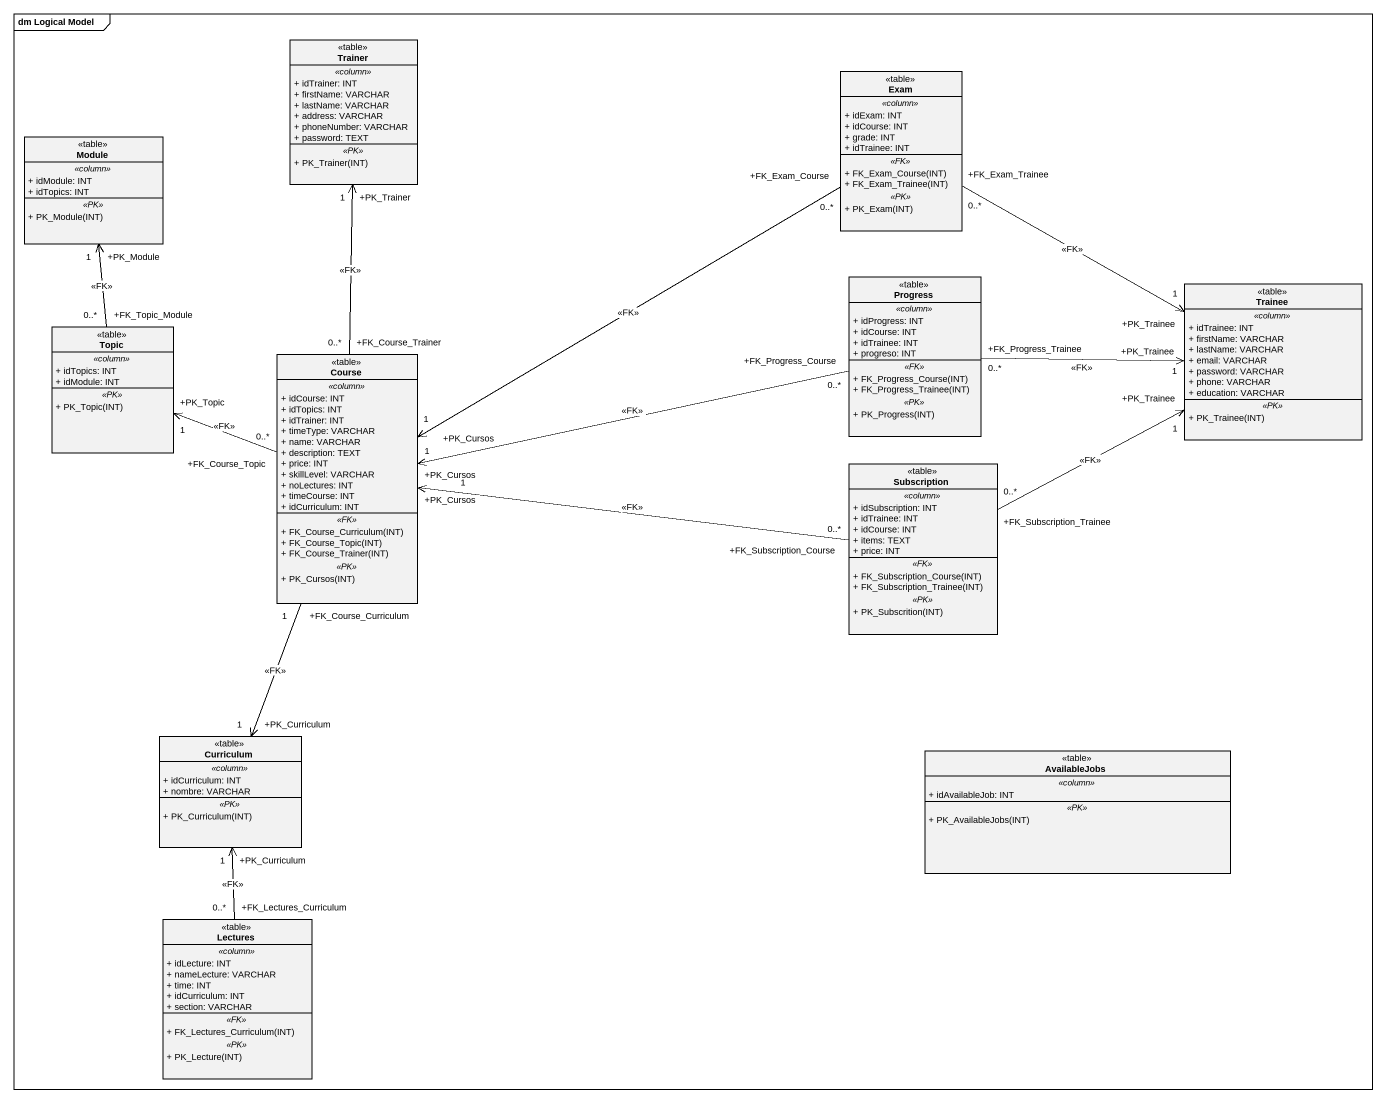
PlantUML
@startuml
mainframe dm Logical Model
hide circle
hide empty members
skinparam classAttributeIconSize 0
class Trainer <<table>> {
  .. <<column>> ..
  + idTrainer: INT
  + firstName: VARCHAR
  + lastName: VARCHAR
  + address: VARCHAR
  + phoneNumber: VARCHAR
  + password: TEXT
  .. <<PK>> ..
  + PK_Trainer(INT)
}
class Exam <<table>> {
  .. <<column>> ..
  + idExam: INT
  + idCourse: INT
  + grade: INT
  + idTrainee: INT
  .. <<FK>> ..
  + FK_Exam_Course(INT)
  + FK_Exam_Trainee(INT)
  .. <<PK>> ..
  + PK_Exam(INT)
}
class Module <<table>> {
  .. <<column>> ..
  + idModule: INT
  + idTopics: INT
  .. <<PK>> ..
  + PK_Module(INT)
}
class Progress <<table>> {
  .. <<column>> ..
  + idProgress: INT
  + idCourse: INT
  + idTrainee: INT
  + progreso: INT
  .. <<FK>> ..
  + FK_Progress_Course(INT)
  + FK_Progress_Trainee(INT)
  .. <<PK>> ..
  + PK_Progress(INT)
}
class Trainee <<table>> {
  .. <<column>> ..
  + idTrainee: INT
  + firstName: VARCHAR
  + lastName: VARCHAR
  + email: VARCHAR
  + password: VARCHAR
  + phone: VARCHAR
  + education: VARCHAR
  .. <<PK>> ..
  + PK_Trainee(INT)
}
class Topic <<table>> {
  .. <<column>> ..
  + idTopics: INT
  + idModule: INT
  .. <<PK>> ..
  + PK_Topic(INT)
}
class Course <<table>> {
  .. <<column>> ..
  + idCourse: INT
  + idTopics: INT
  + idTrainer: INT
  + timeType: VARCHAR
  + name: VARCHAR
  + description: TEXT
  + price: INT
  + skillLevel: VARCHAR
  + noLectures: INT
  + timeCourse: INT
  + idCurriculum: INT
  .. <<FK>> ..
  + FK_Course_Curriculum(INT)
  + FK_Course_Topic(INT)
  + FK_Course_Trainer(INT)
  .. <<PK>> ..
  + PK_Cursos(INT)
}
class Subscription <<table>> {
  .. <<column>> ..
  + idSubscription: INT
  + idTrainee: INT
  + idCourse: INT
  + items: TEXT
  + price: INT
  .. <<FK>> ..
  + FK_Subscription_Course(INT)
  + FK_Subscription_Trainee(INT)
  .. <<PK>> ..
  + PK_Subscrition(INT)
}
class Curriculum <<table>> {
  .. <<column>> ..
  + idCurriculum: INT
  + nombre: VARCHAR
  .. <<PK>> ..
  + PK_Curriculum(INT)
}
class AvailableJobs <<table>> {
  .. <<column>> ..
  + idAvailableJob: INT
  .. <<PK>> ..
  + PK_AvailableJobs(INT)
}
class Lectures <<table>> {
  .. <<column>> ..
  + idLecture: INT
  + nameLecture: VARCHAR
  + time: INT
  + idCurriculum: INT
  + section: VARCHAR
  .. <<FK>> ..
  + FK_Lectures_Curriculum(INT)
  .. <<PK>> ..
  + PK_Lecture(INT)
}
Exam "+FK_Exam_Trainee\n0..*" -right-> "+PK_Trainee\n1" Trainee : <<FK>>
Exam "+FK_Exam_Course\n0..*" -left-> "+PK_Cursos\n1" Course : <<FK>>
Progress "+FK_Progress_Trainee\n0..*" -right-> "+PK_Trainee\n1" Trainee : <<FK>>
Progress "+FK_Progress_Course\n0..*" -left-> "+PK_Cursos\n1" Course : <<FK>>
Topic "+FK_Topic_Module\n0..*" -up-> "+PK_Module\n1" Module : <<FK>>
Course "+FK_Course_Trainer\n0..*" -up-> "+PK_Trainer\n1" Trainer : <<FK>>
Course "+FK_Course_Topic\n0..*" -left-> "+PK_Topic\n1" Topic : <<FK>>
Course "+FK_Course_Curriculum\n1" --> "+PK_Curriculum\n1" Curriculum : <<FK>>
Subscription "+FK_Subscription_Trainee\n0..*" -right-> "+PK_Trainee\n1" Trainee : <<FK>>
Subscription "+FK_Subscription_Course\n0..*" -left-> "+PK_Cursos\n1" Course : <<FK>>
Lectures "+FK_Lectures_Curriculum\n0..*" -up-> "+PK_Curriculum\n1" Curriculum : <<FK>>
@enduml
